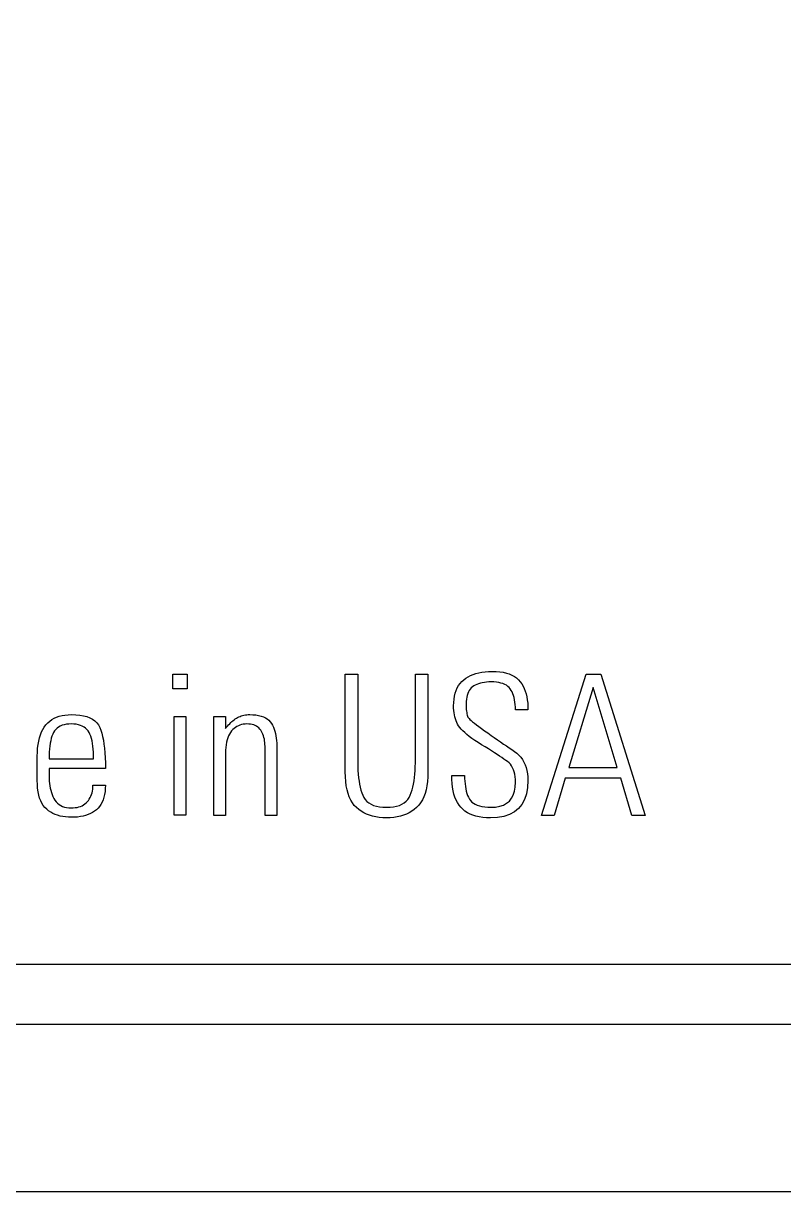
# Model space of a CAD drawing. Header units: inches. Extents: x 0.6 to 61.5, y 0.9 to 41.7.
# Drawn here: x 5.364 to 5.795, y 35.077 to 35.741 of the extents above; entities that cross this region are included whole.
import ezdxf

# ---------------------------------------------------------------- set-up
doc = ezdxf.new("R2010")
doc.units = ezdxf.units.IN
doc.header["$MEASUREMENT"] = 0
doc.layers.add('ARTWORK', color=2, linetype='Continuous')
doc.layers.add('OBJECT', color=7, linetype='Continuous')

msp = doc.modelspace()

# ---------------------------------------------------------------- linework, layer by layer
at = {"layer": 'ARTWORK'}
for points in [[(3.08339, 37.13846), (7.21339, 37.13846), (7.21339, 35.20646), (3.08339, 35.20646), (3.08339, 37.13846)], [(5.44843, 35.37141), (5.45666, 35.37141), (5.45666, 35.36296), (5.44843, 35.36296), (5.44843, 35.37141)], [(5.55351, 35.32105), (5.55351, 35.32105), (5.55354, 35.31878), (5.55362, 35.31661), (5.55376, 35.31454), (5.55395, 35.31255), (5.5542, 35.31067), (5.55451, 35.30887), (5.55487, 35.30717), (5.55528, 35.30557), (5.55576, 35.30405), (5.55629, 35.30263), (5.55629, 35.30263), (5.55692, 35.30132), (5.55772, 35.30015), (5.55867, 35.29911), (5.55979, 35.29822), (5.56106, 35.29746), (5.5625, 35.29684), (5.5641, 35.29636), (5.56585, 35.29602), (5.56777, 35.29581), (5.56984, 35.29574), (5.56984, 35.29574), (5.5719, 35.29581), (5.5738, 35.29602), (5.57554, 35.29636), (5.57712, 35.29685), (5.57855, 35.29747), (5.57982, 35.29824), (5.58093, 35.29914), (5.58189, 35.30018), (5.58269, 35.30136), (5.58333, 35.30269), (5.58333, 35.30269), (5.58387, 35.30411), (5.58436, 35.30563), (5.58479, 35.30724), (5.58516, 35.30894), (5.58547, 35.31074), (5.58573, 35.31262), (5.58593, 35.31459), (5.58608, 35.31665), (5.58616, 35.3188), (5.58619, 35.32105), (5.58619, 35.37141), (5.59329, 35.37141), (5.59329, 35.31581), (5.59329, 35.31581), (5.59322, 35.31304), (5.59303, 35.31043), (5.59271, 35.30799), (5.59227, 35.30571), (5.59169, 35.30361), (5.59099, 35.30168), (5.59016, 35.29991), (5.5892, 35.29831), (5.58811, 35.29689), (5.5869, 35.29563), (5.5869, 35.29563), (5.58558, 35.29451), (5.58418, 35.29351), (5.58268, 35.29262), (5.58111, 35.29186), (5.57944, 35.29121), (5.57769, 35.29068), (5.57586, 35.29027), (5.57394, 35.28998), (5.57193, 35.2898), (5.56984, 35.28974), (5.56984, 35.28974), (5.56773, 35.2898), (5.56571, 35.28997), (5.56378, 35.29027), (5.56193, 35.29067), (5.56018, 35.2912), (5.55851, 35.29184), (5.55693, 35.2926), (5.55544, 35.29347), (5.55404, 35.29447), (5.55273, 35.29557), (5.55273, 35.29557), (5.55153, 35.29682), (5.55045, 35.29825), (5.5495, 35.29984), (5.54868, 35.30161), (5.54798, 35.30355), (5.54741, 35.30566), (5.54697, 35.30794), (5.54665, 35.31039), (5.54646, 35.31302), (5.5464, 35.31581), (5.5464, 35.37141), (5.55351, 35.37141), (5.55351, 35.32105), (5.55351, 35.32105)], [(5.64303, 35.35108), (5.64303, 35.35108), (5.643, 35.35263), (5.64291, 35.35411), (5.64276, 35.35551), (5.64256, 35.35682), (5.6423, 35.35806), (5.64197, 35.35921), (5.64159, 35.36028), (5.64115, 35.36127), (5.64065, 35.36218), (5.6401, 35.36301), (5.6401, 35.36301), (5.63946, 35.36376), (5.63873, 35.36443), (5.6379, 35.36503), (5.63697, 35.36554), (5.63594, 35.36598), (5.63481, 35.36634), (5.63359, 35.36662), (5.63226, 35.36682), (5.63084, 35.36694), (5.62932, 35.36698), (5.62932, 35.36698), (5.62793, 35.36695), (5.62662, 35.36686), (5.62537, 35.36672), (5.6242, 35.36652), (5.62309, 35.36626), (5.62206, 35.36595), (5.62109, 35.36558), (5.6202, 35.36515), (5.61938, 35.36467), (5.61862, 35.36413), (5.61862, 35.36413), (5.61794, 35.36353), (5.61733, 35.36285), (5.61679, 35.36208), (5.61632, 35.36124), (5.61592, 35.36032), (5.61559, 35.35932), (5.61534, 35.35824), (5.61516, 35.35709), (5.61505, 35.35585), (5.61501, 35.35453), (5.61501, 35.35453), (5.61503, 35.35336), (5.61507, 35.35226), (5.61513, 35.35126), (5.61522, 35.35034), (5.61534, 35.3495), (5.61548, 35.34875), (5.61565, 35.34809), (5.61585, 35.34751), (5.61606, 35.34701), (5.61631, 35.3466), (5.61631, 35.3466), (5.61665, 35.34619), (5.61715, 35.34567), (5.61783, 35.34506), (5.61867, 35.34434), (5.61968, 35.34353), (5.62086, 35.34261), (5.6222, 35.3416), (5.62371, 35.34048), (5.6254, 35.33927), (5.62725, 35.33795), (5.62725, 35.33795), (5.62916, 35.33661), (5.63101, 35.33532), (5.6328, 35.33407), (5.63454, 35.33286), (5.63623, 35.3317), (5.63785, 35.33059), (5.63943, 35.32952), (5.64094, 35.32849), (5.6424, 35.32751), (5.64381, 35.32658), (5.64381, 35.32658), (5.64501, 35.3254), (5.64609, 35.32415), (5.64704, 35.32281), (5.64786, 35.32138), (5.64856, 35.31987), (5.64913, 35.31827), (5.64957, 35.31659), (5.64989, 35.31482), (5.65008, 35.31297), (5.65014, 35.31103), (5.65014, 35.31103), (5.64993, 35.30699), (5.64929, 35.30337), (5.64822, 35.30018), (5.64673, 35.29741), (5.64481, 35.29507), (5.64246, 35.29315), (5.63969, 35.29166), (5.63649, 35.2906), (5.63286, 35.28996), (5.62881, 35.28974), (5.62881, 35.28974), (5.62656, 35.2898), (5.62443, 35.28998), (5.62244, 35.29028), (5.62057, 35.29071), (5.61883, 35.29125), (5.61722, 35.29191), (5.61573, 35.29269), (5.61437, 35.29359), (5.61314, 35.29461), (5.61203, 35.29574), (5.61203, 35.29574), (5.61103, 35.297), (5.61015, 35.29839), (5.60936, 35.29989), (5.60868, 35.30152), (5.60811, 35.30327), (5.60764, 35.30514), (5.60727, 35.30713), (5.60701, 35.30925), (5.60686, 35.31149), (5.60681, 35.31385), (5.61414, 35.31385), (5.61414, 35.31385), (5.61417, 35.31216), (5.61425, 35.31054), (5.61438, 35.30901), (5.61457, 35.30755), (5.61482, 35.30617), (5.61512, 35.30487), (5.61547, 35.30364), (5.61588, 35.3025), (5.61634, 35.30144), (5.61686, 35.30045), (5.61686, 35.30045), (5.61747, 35.29956), (5.61822, 35.29876), (5.61911, 35.29805), (5.62013, 35.29744), (5.62129, 35.29692), (5.62259, 35.2965), (5.62402, 35.29617), (5.62559, 35.29593), (5.62729, 35.29579), (5.62914, 35.29574), (5.62914, 35.29574), (5.63178, 35.29588), (5.63414, 35.29631), (5.63622, 35.29702), (5.63803, 35.29801), (5.63956, 35.29929), (5.64081, 35.30085), (5.64178, 35.30269), (5.64247, 35.30482), (5.64289, 35.30724), (5.64303, 35.30994), (5.64303, 35.30994), (5.64298, 35.31157), (5.64285, 35.31311), (5.64262, 35.31454), (5.64231, 35.31587), (5.6419, 35.3171), (5.64141, 35.31823), (5.64082, 35.31925), (5.64015, 35.32017), (5.63938, 35.32099), (5.63853, 35.3217), (5.63853, 35.3217), (5.63757, 35.3224), (5.6365, 35.32315), (5.63531, 35.32396), (5.63401, 35.32483), (5.63259, 35.32576), (5.63106, 35.32675), (5.62942, 35.3278), (5.62766, 35.32891), (5.62579, 35.33007), (5.62381, 35.3313), (5.62381, 35.3313), (5.62183, 35.33253), (5.62001, 35.33373), (5.61833, 35.3349), (5.61681, 35.33602), (5.61543, 35.33711), (5.6142, 35.33817), (5.61311, 35.33918), (5.61218, 35.34016), (5.61139, 35.34111), (5.61075, 35.34202), (5.61075, 35.34202), (5.61021, 35.34293), (5.60973, 35.34389), (5.6093, 35.3449), (5.60894, 35.34596), (5.60862, 35.34706), (5.60837, 35.34822), (5.60817, 35.34942), (5.60803, 35.35067), (5.60794, 35.35198), (5.60792, 35.35333), (5.60792, 35.35333), (5.60797, 35.35529), (5.60815, 35.35715), (5.60843, 35.3589), (5.60884, 35.36055), (5.60935, 35.36209), (5.60999, 35.36352), (5.61073, 35.36485), (5.6116, 35.36607), (5.61257, 35.36718), (5.61367, 35.36819), (5.61367, 35.36819), (5.61486, 35.36909), (5.61615, 35.3699), (5.61754, 35.37062), (5.61901, 35.37124), (5.62058, 35.37177), (5.62224, 35.3722), (5.62399, 35.37253), (5.62584, 35.37277), (5.62778, 35.37292), (5.62981, 35.37296), (5.62981, 35.37296), (5.63204, 35.37291), (5.63413, 35.37273), (5.63607, 35.37244), (5.63788, 35.37202), (5.63954, 35.37149), (5.64106, 35.37085), (5.64244, 35.37008), (5.64367, 35.3692), (5.64477, 35.3682), (5.64572, 35.36708), (5.64572, 35.36708), (5.64656, 35.36585), (5.64731, 35.36455), (5.64797, 35.36316), (5.64855, 35.36169), (5.64903, 35.36013), (5.64943, 35.35849), (5.64974, 35.35676), (5.64996, 35.35495), (5.65009, 35.35305), (5.65014, 35.35108), (5.64303, 35.35108), (5.64303, 35.35108)], [(5.69159, 35.3714), (5.71659, 35.29118), (5.70914, 35.29118), (5.70279, 35.31229), (5.67122, 35.31229), (5.66491, 35.29118), (5.65779, 35.29118), (5.68314, 35.3714), (5.69159, 35.3714), (5.69159, 35.3714)], [(5.70079, 35.31829), (5.68713, 35.36371), (5.67335, 35.31829), (5.70079, 35.31829)], [(5.37822, 35.31784), (5.37822, 35.31352), (5.37822, 35.31352), (5.37825, 35.31207), (5.37833, 35.31066), (5.37847, 35.30929), (5.37866, 35.30796), (5.3789, 35.30667), (5.3792, 35.30541), (5.37956, 35.3042), (5.37998, 35.30303), (5.38044, 35.3019), (5.38097, 35.3008), (5.38097, 35.3008), (5.38157, 35.29978), (5.38225, 35.29886), (5.38302, 35.29805), (5.38387, 35.29735), (5.38482, 35.29676), (5.38584, 35.29627), (5.38696, 35.2959), (5.38816, 35.29563), (5.38944, 35.29547), (5.39082, 35.29541), (5.39082, 35.29541), (5.39199, 35.29545), (5.3931, 35.29555), (5.39415, 35.29573), (5.39515, 35.29597), (5.39609, 35.29629), (5.39697, 35.29667), (5.3978, 35.29713), (5.39857, 35.29765), (5.39929, 35.29825), (5.39994, 35.29891), (5.39994, 35.29891), (5.40054, 35.29964), (5.40108, 35.30041), (5.40156, 35.30123), (5.40197, 35.30209), (5.40232, 35.30301), (5.4026, 35.30397), (5.40282, 35.30498), (5.40298, 35.30604), (5.40308, 35.30715), (5.40311, 35.3083), (5.41021, 35.3083), (5.41021, 35.3083), (5.41016, 35.30642), (5.41, 35.30465), (5.40975, 35.30298), (5.40939, 35.30143), (5.40893, 35.29998), (5.40836, 35.29864), (5.4077, 35.29741), (5.40693, 35.29628), (5.40607, 35.29526), (5.4051, 35.29436), (5.4051, 35.29436), (5.40403, 35.29354), (5.40289, 35.29282), (5.40167, 35.29217), (5.40037, 35.29162), (5.39898, 35.29114), (5.39752, 35.29076), (5.39598, 35.29045), (5.39436, 35.29024), (5.39265, 35.29011), (5.39087, 35.29006), (5.39087, 35.29006), (5.38917, 35.29011), (5.38754, 35.29025), (5.38597, 35.29048), (5.38447, 35.2908), (5.38304, 35.29121), (5.38167, 35.29171), (5.38037, 35.2923), (5.37914, 35.29298), (5.37797, 35.29376), (5.37687, 35.29462), (5.37687, 35.29462), (5.37586, 35.29561), (5.37495, 35.29673), (5.37415, 35.29801), (5.37346, 35.29943), (5.37287, 35.30099), (5.37239, 35.3027), (5.37202, 35.30455), (5.37175, 35.30654), (5.37159, 35.30867), (5.37154, 35.31095), (5.37154, 35.32473), (5.37154, 35.32473), (5.37159, 35.32707), (5.37174, 35.32929), (5.37198, 35.33138), (5.37232, 35.33335), (5.37276, 35.3352), (5.3733, 35.33692), (5.37394, 35.33852), (5.37467, 35.33999), (5.37551, 35.34135), (5.37644, 35.34258), (5.37644, 35.34258), (5.37746, 35.34369), (5.37858, 35.34468), (5.37979, 35.34555), (5.38109, 35.34631), (5.38249, 35.34695), (5.38398, 35.34747), (5.38557, 35.34788), (5.38724, 35.34817), (5.38901, 35.34834), (5.39087, 35.3484), (5.39087, 35.3484), (5.39338, 35.34833), (5.39569, 35.34811), (5.3978, 35.34774), (5.39971, 35.34724), (5.40143, 35.34658), (5.40294, 35.34578), (5.40426, 35.34484), (5.40539, 35.34375), (5.40631, 35.34252), (5.40704, 35.34113), (5.40704, 35.34113), (5.40764, 35.33959), (5.40818, 35.33787), (5.40865, 35.33598), (5.40907, 35.33391), (5.40941, 35.33167), (5.4097, 35.32925), (5.40992, 35.32666), (5.41008, 35.3239), (5.41017, 35.32096), (5.41021, 35.31784), (5.37822, 35.31784), (5.37822, 35.31784)], [(5.44922, 35.34731), (5.45588, 35.34731), (5.45588, 35.29119), (5.44922, 35.29119), (5.44922, 35.34731), (5.44922, 35.34731)], [(5.4784, 35.29118), (5.47174, 35.29118), (5.47174, 35.3473), (5.4784, 35.3473), (5.4784, 35.34042), (5.4784, 35.34042), (5.47898, 35.34117), (5.47957, 35.34189), (5.48017, 35.34257), (5.48077, 35.34322), (5.48139, 35.34383), (5.48201, 35.34441), (5.48263, 35.34495), (5.48327, 35.34546), (5.48391, 35.34593), (5.48456, 35.34636), (5.48456, 35.34636), (5.48523, 35.34675), (5.48592, 35.3471), (5.48663, 35.3474), (5.48736, 35.34767), (5.48811, 35.34789), (5.48888, 35.34808), (5.48967, 35.34822), (5.49048, 35.34832), (5.49132, 35.34838), (5.49217, 35.3484), (5.49217, 35.3484), (5.49398, 35.34835), (5.49565, 35.3482), (5.4972, 35.34795), (5.49863, 35.34759), (5.49992, 35.34714), (5.50109, 35.34658), (5.50214, 35.34593), (5.50305, 35.34517), (5.50384, 35.34431), (5.50451, 35.34335), (5.50451, 35.34335), (5.50508, 35.34231), (5.50559, 35.34123), (5.50604, 35.34009), (5.50643, 35.33891), (5.50676, 35.33767), (5.50704, 35.33639), (5.50725, 35.33505), (5.5074, 35.33367), (5.50749, 35.33223), (5.50752, 35.33075), (5.50752, 35.29118), (5.50084, 35.29118), (5.50084, 35.3304), (5.50084, 35.3304), (5.50082, 35.33149), (5.50074, 35.33255), (5.50062, 35.33356), (5.50045, 35.33453), (5.50023, 35.33546), (5.49996, 35.33635), (5.49965, 35.3372), (5.49928, 35.33801), (5.49886, 35.33878), (5.4984, 35.33951), (5.4984, 35.33951), (5.49788, 35.34019), (5.4973, 35.34079), (5.49666, 35.34132), (5.49596, 35.34178), (5.49521, 35.34218), (5.49439, 35.3425), (5.49351, 35.34275), (5.49257, 35.34293), (5.49157, 35.34303), (5.49051, 35.34307), (5.49051, 35.34307), (5.48948, 35.34303), (5.48849, 35.34291), (5.48754, 35.34272), (5.48662, 35.34244), (5.48573, 35.34209), (5.48488, 35.34165), (5.48407, 35.34114), (5.48329, 35.34055), (5.48255, 35.33988), (5.48184, 35.33912), (5.48184, 35.33912), (5.48119, 35.33829), (5.4806, 35.33736), (5.48009, 35.33633), (5.47964, 35.33521), (5.47926, 35.33398), (5.47895, 35.33266), (5.47871, 35.33124), (5.47853, 35.32973), (5.47843, 35.32811), (5.4784, 35.3264), (5.4784, 35.29118), (5.4784, 35.29118)], [(5.40354, 35.32319), (5.40354, 35.32319), (5.40351, 35.32518), (5.40344, 35.32706), (5.4033, 35.32883), (5.40312, 35.3305), (5.40289, 35.33206), (5.4026, 35.33351), (5.40226, 35.33486), (5.40187, 35.3361), (5.40142, 35.33722), (5.40093, 35.33825), (5.40093, 35.33825), (5.40036, 35.33916), (5.39969, 35.33998), (5.39893, 35.3407), (5.39807, 35.34133), (5.39711, 35.34186), (5.39605, 35.3423), (5.3949, 35.34264), (5.39366, 35.34288), (5.39231, 35.34303), (5.39087, 35.34308), (5.39087, 35.34308), (5.38941, 35.34303), (5.38806, 35.34289), (5.38679, 35.34264), (5.38563, 35.34231), (5.38457, 35.34188), (5.38361, 35.34135), (5.38275, 35.34073), (5.38199, 35.34001), (5.38132, 35.3392), (5.38076, 35.3383), (5.38076, 35.3383), (5.38028, 35.33729), (5.37985, 35.33616), (5.37947, 35.33493), (5.37914, 35.33359), (5.37886, 35.33213), (5.37863, 35.33056), (5.37845, 35.32889), (5.37832, 35.3271), (5.37825, 35.3252), (5.37822, 35.32319), (5.40354, 35.32319)]]:
    msp.add_lwpolyline(points, dxfattribs=at)
at = {"layer": 'OBJECT'}
for p, q in [((34.16918, 35.17246), (1.29918, 35.17246)), ((1.29918, 35.07746), (34.16918, 35.07746))]:
    msp.add_line(p, q, dxfattribs=at)

doc.saveas('drawing.dxf')
